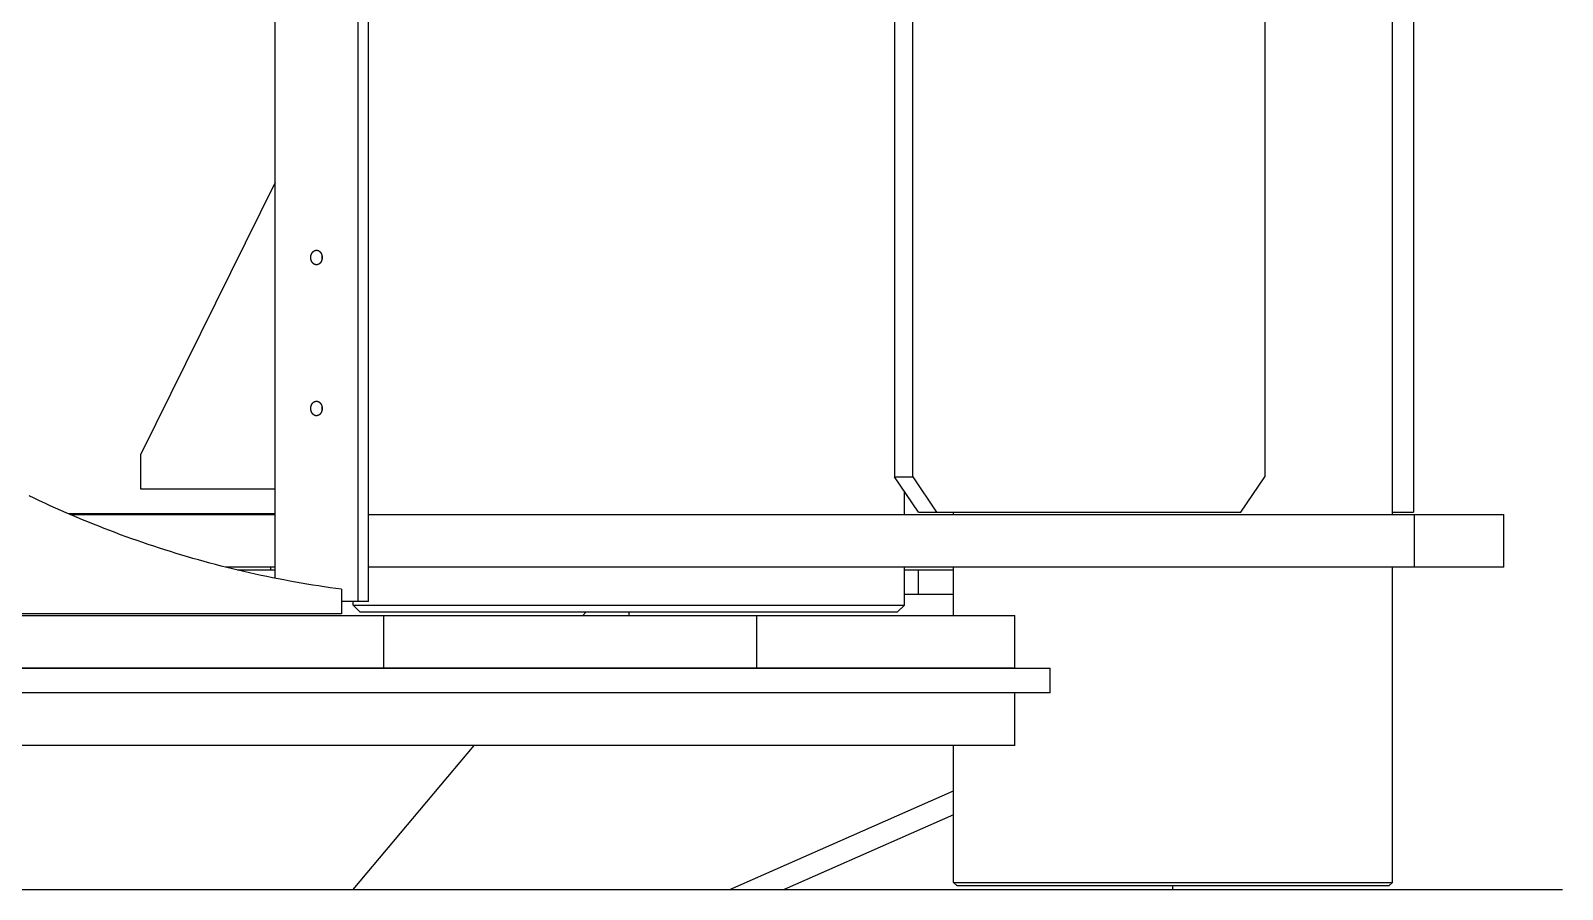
# Model space of a CAD drawing. Extents: x 1551 to 113148, y -1700 to 77018.
# Drawn here: x 14314.7 to 14750.9, y 22721.8 to 22966.4 of the extents above; entities that cross this region are included whole.
import ezdxf

# ---------------------------------------------------------------- set-up
doc = ezdxf.new("R2010")
doc.units = 0
doc.header["$LTSCALE"] = 500
doc.header["$MEASUREMENT"] = 0
doc.linetypes.add('CENTER', pattern=[3, 2.5, -0.25, 0, -0.25])
doc.layers.get('0').update_dxf_attribs({"linetype": 'CONTINUOUS'})

# ---------------------------------------------------------------- blocks, each defined once
blk = doc.blocks.new('platform_top')
at = {"linetype": 'Continuous'}
for p, q in [((-9882.18, 3170.68), (-10657.9, 3170.68)), ((-10608.5, 3169.68), (-10609.5, 3168.68)), ((-10609.5, 3168.68), (-10609.5, 3078.88)), ((-10484.5, 3168.68), (-10609.5, 3168.68)), ((-10608.5, 3169.68), (-10485.5, 3169.68)), ((-10546.9, 3169.68), (-10546.9, 3170.68)), ((-10485.5, 3169.68), (-10484.5, 3168.68)), ((-10484.5, 3149.46), (-10436.27, 3170.68)), ((-10420.78, 3170.68), (-10484.5, 3142.64)), ((-10484.5, 3168.68), (-10484.5, 3129.68)), ((-10347.86, 3129.68), (-10313.45, 3170.68)), ((-10502, 3129.68), (-10502, 3114.68)), ((-10502, 3129.68), (-9669.85, 3129.68)), ((-10512, 3114.68), (-10512, 3107.68)), ((-10512, 3114.68), (-8205.31, 3114.68)), ((-9839.74, 3107.68), (-10512, 3107.68)), ((-10502, 3107.68), (-10502, 3092.68)), ((-10502, 3107.68), (-9839.4, 3107.68)), ((-10484.5, 3107.68), (-10484.5, 3107.68)), ((-10428.45, 3107.68), (-10428.45, 3092.68)), ((-10392, 3107.68), (-10392, 3107.68)), ((-10366.32, 3107.68), (-10366.32, 3107.68)), ((-10322.28, 3107.68), (-10322.28, 3092.68)), ((-9821.98, 3092.68), (-10502, 3092.68)), ((-10484.5, 3092.68), (-10484.5, 3078.88)), ((-10468.5, 3091.68), (-10470.5, 3089.68)), ((-10470.5, 3089.68), (-10470.5, 3078.88)), ((-10313.5, 3089.68), (-10470.5, 3089.68)), ((-10468.5, 3091.68), (-10315.5, 3091.68)), ((-10392, 3091.68), (-10392, 3092.68)), ((-10379.75, 3091.68), (-10378.91, 3092.68)), ((-10317.92, 3088.68), (-10317.92, 2684.68)), ((-10317.92, 3088.68), (-10314.81, 3088.68)), ((-10315.5, 3091.68), (-10313.5, 3089.68)), ((-10314.81, 2684.68), (-10314.81, 3088.68)), ((-10314.81, 3088.68), (-10310.25, 3088.68)), ((-10313.5, 3089.68), (-10313.5, 3088.68)), ((-10310.25, 3085.18), (-10310.25, 3092.18)), ((-10310.25, 3092.18), (-9821.98, 3092.18)), ((-10484.5, 3086.68), (-10470.5, 3086.68)), ((-10474.5, 3086.68), (-10474.5, 3079.68)), ((-10291.33, 3082.06), (-10291.33, 2691.3)), ((-10641.22, 3078.88), (-10641.22, 3063.88)), ((-10641.22, 3078.88), (-10317.92, 3078.88)), ((-10615.77, 3078.88), (-10615.77, 3063.88)), ((-10470.5, 3079.68), (-10484.5, 3079.68)), ((-10280.47, 3079.68), (-10291.33, 3079.68)), ((-10291.33, 3078.88), (-10277.21, 3078.88)), ((-10290.04, 3079.68), (-10290.04, 3078.88)), ((-10317.92, 3063.88), (-10641.22, 3063.88)), ((-10615.5, 2710.18), (-10615.5, 3063.18)), ((-10609.5, 3063.18), (-10615.5, 3063.18)), ((-10609.5, 3063.88), (-10609.5, 2708.68)), ((-10566.37, 3063.18), (-10573.14, 3053.18)), ((-10474.51, 3063.18), (-10566.37, 3063.18)), ((-10484.5, 3063.88), (-10484.5, 3063.18)), ((-10472.88, 3053.18), (-10479.66, 3063.18)), ((-10474.51, 3063.18), (-10467.73, 3053.18)), ((-10470.5, 3063.88), (-10470.5, 3057.26)), ((-10232.93, 3063.88), (-10291.33, 3063.88)), ((-10291.33, 3063.68), (-10232.46, 3063.68)), ((-10290.04, 3063.68), (-10290.04, 3063.88)), ((-10283.04, 3063.88), (-10283.04, 3063.68)), ((-10291.33, 3056.68), (-10253.1, 3056.68)), ((-10253.1, 3056.68), (-10253.1, 3046.68)), ((-10573.14, 2720.18), (-10573.14, 3053.18)), ((-10472.88, 3053.18), (-10472.88, 2720.18)), ((-10467.73, 3053.18), (-10472.88, 3053.18)), ((-10467.73, 2720.18), (-10467.73, 3053.18)), ((-10291.33, 2969.35), (-10253.1, 3046.68))]:
    blk.add_line(p, q, dxfattribs=at)
for points in [[(-10310.25, 3085.18), (-10308.6, 3084.96), (-10306.95, 3084.73), (-10305.3, 3084.49), (-10303.66, 3084.24), (-10302.01, 3083.98), (-10300.37, 3083.71), (-10298.73, 3083.43), (-10297.09, 3083.14), (-10295.45, 3082.85), (-10293.82, 3082.54), (-10292.18, 3082.23), (-10290.55, 3081.9), (-10288.92, 3081.57), (-10287.29, 3081.22), (-10285.66, 3080.87), (-10284.04, 3080.51), (-10282.41, 3080.14), (-10280.79, 3079.76), (-10279.18, 3079.37), (-10277.56, 3078.97), (-10275.94, 3078.56), (-10274.33, 3078.14), (-10272.72, 3077.71), (-10271.11, 3077.28), (-10269.51, 3076.83), (-10267.9, 3076.38), (-10266.3, 3075.91), (-10264.71, 3075.44), (-10263.11, 3074.96), (-10261.52, 3074.46), (-10259.93, 3073.96), (-10258.34, 3073.45), (-10256.76, 3072.93), (-10255.18, 3072.41), (-10253.6, 3071.87), (-10252.02, 3071.32), (-10250.45, 3070.77), (-10248.88, 3070.2), (-10247.31, 3069.63), (-10245.75, 3069.05), (-10244.19, 3068.46), (-10242.63, 3067.86), (-10241.08, 3067.25), (-10239.53, 3066.63), (-10237.98, 3066), (-10236.44, 3065.37), (-10234.9, 3064.72), (-10233.37, 3064.07), (-10231.83, 3063.41), (-10230.3, 3062.73), (-10228.78, 3062.05), (-10227.26, 3061.37), (-10225.74, 3060.67), (-10224.23, 3059.96), (-10222.72, 3059.25), (-10221.21, 3058.52)], [(-10304.69, 3033.68), (-10304.69, 3033.72), (-10304.69, 3033.76), (-10304.69, 3033.8), (-10304.68, 3033.84), (-10304.68, 3033.88), (-10304.68, 3033.92), (-10304.67, 3033.96), (-10304.67, 3034), (-10304.66, 3034.04), (-10304.66, 3034.08), (-10304.65, 3034.12), (-10304.64, 3034.16), (-10304.64, 3034.2), (-10304.63, 3034.24)], [(-10304.63, 3033.11), (-10304.64, 3033.15), (-10304.64, 3033.19), (-10304.65, 3033.23), (-10304.66, 3033.27), (-10304.66, 3033.31), (-10304.67, 3033.35), (-10304.67, 3033.39), (-10304.68, 3033.43), (-10304.68, 3033.47), (-10304.68, 3033.51), (-10304.69, 3033.55), (-10304.69, 3033.6), (-10304.69, 3033.64), (-10304.69, 3033.68)], [(-10304.63, 3034.24), (-10304.62, 3034.28), (-10304.61, 3034.32), (-10304.6, 3034.36), (-10304.59, 3034.39), (-10304.58, 3034.43), (-10304.57, 3034.47), (-10304.55, 3034.51), (-10304.54, 3034.54), (-10304.53, 3034.58), (-10304.51, 3034.62), (-10304.5, 3034.65), (-10304.48, 3034.69), (-10304.47, 3034.72), (-10304.45, 3034.76), (-10304.43, 3034.79), (-10304.42, 3034.83), (-10304.4, 3034.86), (-10304.38, 3034.9), (-10304.36, 3034.93), (-10304.34, 3034.96), (-10304.32, 3034.99), (-10304.3, 3035.02), (-10304.28, 3035.05), (-10304.26, 3035.08), (-10304.23, 3035.11), (-10304.21, 3035.14), (-10304.19, 3035.17), (-10304.17, 3035.2), (-10304.14, 3035.23), (-10304.12, 3035.25), (-10304.09, 3035.28), (-10304.07, 3035.31), (-10304.04, 3035.33), (-10304.02, 3035.36), (-10303.99, 3035.38), (-10303.96, 3035.4), (-10303.94, 3035.42), (-10303.91, 3035.45), (-10303.88, 3035.47), (-10303.85, 3035.49), (-10303.82, 3035.51), (-10303.8, 3035.52), (-10303.77, 3035.54), (-10303.74, 3035.56), (-10303.71, 3035.58), (-10303.68, 3035.59), (-10303.65, 3035.61), (-10303.62, 3035.62), (-10303.59, 3035.63), (-10303.56, 3035.65), (-10303.53, 3035.66), (-10303.5, 3035.67), (-10303.47, 3035.68), (-10303.44, 3035.69), (-10303.41, 3035.7), (-10303.38, 3035.71), (-10303.34, 3035.71), (-10303.31, 3035.72), (-10303.28, 3035.73), (-10303.25, 3035.73), (-10303.22, 3035.74), (-10303.19, 3035.74), (-10303.15, 3035.74), (-10303.12, 3035.74), (-10303.09, 3035.74), (-10303.07, 3035.74)], [(-10304.57, 3033.68), (-10304.57, 3033.72), (-10304.57, 3033.76), (-10304.57, 3033.8), (-10304.57, 3033.84), (-10304.57, 3033.88), (-10304.58, 3033.92), (-10304.58, 3033.96), (-10304.59, 3034), (-10304.59, 3034.04), (-10304.6, 3034.08), (-10304.6, 3034.12), (-10304.61, 3034.16), (-10304.62, 3034.2), (-10304.63, 3034.24), (-10304.63, 3034.24)], [(-10304.63, 3033.11), (-10304.62, 3033.15), (-10304.61, 3033.19), (-10304.61, 3033.23), (-10304.6, 3033.27), (-10304.59, 3033.31), (-10304.59, 3033.35), (-10304.58, 3033.39), (-10304.58, 3033.43), (-10304.57, 3033.47), (-10304.57, 3033.51), (-10304.57, 3033.55), (-10304.57, 3033.6), (-10304.57, 3033.64), (-10304.57, 3033.68)], [(-10303.07, 3031.61), (-10303.08, 3031.61), (-10303.12, 3031.61), (-10303.15, 3031.61), (-10303.18, 3031.61), (-10303.21, 3031.62), (-10303.24, 3031.62), (-10303.28, 3031.63), (-10303.31, 3031.63), (-10303.34, 3031.64), (-10303.37, 3031.65), (-10303.4, 3031.65), (-10303.43, 3031.66), (-10303.46, 3031.67), (-10303.5, 3031.68), (-10303.53, 3031.69), (-10303.56, 3031.71), (-10303.59, 3031.72), (-10303.62, 3031.73), (-10303.65, 3031.75), (-10303.68, 3031.76), (-10303.71, 3031.78), (-10303.74, 3031.79), (-10303.77, 3031.81), (-10303.8, 3031.83), (-10303.82, 3031.85), (-10303.85, 3031.87), (-10303.88, 3031.89), (-10303.91, 3031.91), (-10303.93, 3031.93), (-10303.96, 3031.95), (-10303.99, 3031.97), (-10304.01, 3032), (-10304.04, 3032.02), (-10304.06, 3032.05), (-10304.09, 3032.07), (-10304.11, 3032.1), (-10304.14, 3032.12), (-10304.16, 3032.15), (-10304.19, 3032.18), (-10304.21, 3032.21), (-10304.23, 3032.24), (-10304.25, 3032.26), (-10304.27, 3032.29), (-10304.3, 3032.33), (-10304.32, 3032.36), (-10304.34, 3032.39), (-10304.36, 3032.42), (-10304.37, 3032.45), (-10304.39, 3032.49), (-10304.41, 3032.52), (-10304.43, 3032.55), (-10304.45, 3032.59), (-10304.46, 3032.62), (-10304.48, 3032.66), (-10304.49, 3032.69), (-10304.51, 3032.73), (-10304.52, 3032.77), (-10304.54, 3032.8), (-10304.55, 3032.84), (-10304.56, 3032.88), (-10304.58, 3032.92), (-10304.59, 3032.95), (-10304.6, 3032.99), (-10304.61, 3033.03), (-10304.62, 3033.07), (-10304.63, 3033.11)], [(-10303.07, 3035.74), (-10303.06, 3035.74), (-10303.03, 3035.74), (-10302.99, 3035.74), (-10302.96, 3035.74), (-10302.93, 3035.74), (-10302.9, 3035.73), (-10302.87, 3035.73), (-10302.84, 3035.72), (-10302.8, 3035.72), (-10302.77, 3035.71), (-10302.74, 3035.7), (-10302.71, 3035.69), (-10302.68, 3035.68), (-10302.65, 3035.67), (-10302.62, 3035.66), (-10302.59, 3035.65), (-10302.56, 3035.64), (-10302.53, 3035.62), (-10302.5, 3035.61), (-10302.46, 3035.59), (-10302.44, 3035.58), (-10302.41, 3035.56), (-10302.38, 3035.54), (-10302.35, 3035.53), (-10302.32, 3035.51), (-10302.29, 3035.49), (-10302.26, 3035.47), (-10302.24, 3035.45), (-10302.21, 3035.43), (-10302.18, 3035.4), (-10302.16, 3035.38), (-10302.13, 3035.36), (-10302.1, 3035.33), (-10302.08, 3035.31), (-10302.05, 3035.28), (-10302.03, 3035.26), (-10302, 3035.23), (-10301.98, 3035.2), (-10301.96, 3035.18), (-10301.93, 3035.15), (-10301.91, 3035.12), (-10301.89, 3035.09), (-10301.87, 3035.06), (-10301.85, 3035.03), (-10301.83, 3035), (-10301.81, 3034.97), (-10301.79, 3034.93), (-10301.77, 3034.9), (-10301.75, 3034.87), (-10301.73, 3034.83), (-10301.71, 3034.8), (-10301.7, 3034.77), (-10301.68, 3034.73), (-10301.66, 3034.7), (-10301.65, 3034.66), (-10301.63, 3034.62), (-10301.62, 3034.59), (-10301.61, 3034.55), (-10301.59, 3034.51), (-10301.58, 3034.48), (-10301.57, 3034.44), (-10301.56, 3034.4), (-10301.55, 3034.36), (-10301.53, 3034.32), (-10301.53, 3034.28), (-10301.52, 3034.24), (-10301.51, 3034.21), (-10301.5, 3034.17), (-10301.49, 3034.13), (-10301.49, 3034.09), (-10301.48, 3034.04), (-10301.47, 3034), (-10301.47, 3033.96), (-10301.47, 3033.92), (-10301.46, 3033.88), (-10301.46, 3033.84), (-10301.46, 3033.8), (-10301.46, 3033.76), (-10301.45, 3033.72), (-10301.45, 3033.68)], [(-10301.45, 3033.68), (-10301.45, 3033.64), (-10301.46, 3033.6), (-10301.46, 3033.55), (-10301.46, 3033.51), (-10301.46, 3033.47), (-10301.47, 3033.43), (-10301.47, 3033.39), (-10301.47, 3033.35), (-10301.48, 3033.31), (-10301.49, 3033.27), (-10301.49, 3033.23), (-10301.5, 3033.19), (-10301.51, 3033.15), (-10301.51, 3033.12), (-10301.52, 3033.08), (-10301.53, 3033.04), (-10301.54, 3033), (-10301.55, 3032.96), (-10301.57, 3032.92), (-10301.58, 3032.88), (-10301.59, 3032.85), (-10301.6, 3032.81), (-10301.62, 3032.77), (-10301.63, 3032.74), (-10301.65, 3032.7), (-10301.66, 3032.67), (-10301.68, 3032.63), (-10301.69, 3032.59), (-10301.71, 3032.56), (-10301.73, 3032.53), (-10301.75, 3032.49), (-10301.76, 3032.46), (-10301.78, 3032.43), (-10301.8, 3032.39), (-10301.82, 3032.36), (-10301.84, 3032.33), (-10301.87, 3032.3), (-10301.89, 3032.27), (-10301.91, 3032.24), (-10301.93, 3032.21), (-10301.95, 3032.18), (-10301.98, 3032.15), (-10302, 3032.13), (-10302.03, 3032.1), (-10302.05, 3032.07), (-10302.08, 3032.05), (-10302.1, 3032.02), (-10302.13, 3032), (-10302.15, 3031.97), (-10302.18, 3031.95), (-10302.21, 3031.93), (-10302.23, 3031.91), (-10302.26, 3031.89), (-10302.29, 3031.87), (-10302.32, 3031.85), (-10302.35, 3031.83), (-10302.38, 3031.81), (-10302.4, 3031.79), (-10302.43, 3031.78), (-10302.46, 3031.76), (-10302.49, 3031.75), (-10302.52, 3031.73), (-10302.55, 3031.72), (-10302.58, 3031.71), (-10302.61, 3031.7), (-10302.64, 3031.68), (-10302.67, 3031.67), (-10302.7, 3031.66), (-10302.74, 3031.66), (-10302.77, 3031.65), (-10302.8, 3031.64), (-10302.83, 3031.63), (-10302.86, 3031.63), (-10302.89, 3031.62), (-10302.92, 3031.62), (-10302.96, 3031.62), (-10302.99, 3031.61), (-10303.02, 3031.61), (-10303.05, 3031.61), (-10303.07, 3031.61)], [(-10304.63, 2991.24), (-10304.62, 2991.28), (-10304.61, 2991.32), (-10304.6, 2991.36), (-10304.59, 2991.39), (-10304.58, 2991.43), (-10304.57, 2991.47), (-10304.55, 2991.51), (-10304.54, 2991.54), (-10304.53, 2991.58), (-10304.51, 2991.62), (-10304.5, 2991.65), (-10304.48, 2991.69), (-10304.47, 2991.72), (-10304.45, 2991.76), (-10304.43, 2991.79), (-10304.42, 2991.83), (-10304.4, 2991.86), (-10304.38, 2991.9), (-10304.36, 2991.93), (-10304.34, 2991.96), (-10304.32, 2991.99), (-10304.3, 2992.02), (-10304.28, 2992.05), (-10304.26, 2992.08), (-10304.23, 2992.11), (-10304.21, 2992.14), (-10304.19, 2992.17), (-10304.17, 2992.2), (-10304.14, 2992.23), (-10304.12, 2992.25), (-10304.09, 2992.28), (-10304.07, 2992.31), (-10304.04, 2992.33), (-10304.02, 2992.36), (-10303.99, 2992.38), (-10303.96, 2992.4), (-10303.94, 2992.42), (-10303.91, 2992.45), (-10303.88, 2992.47), (-10303.85, 2992.49), (-10303.82, 2992.51), (-10303.8, 2992.52), (-10303.77, 2992.54), (-10303.74, 2992.56), (-10303.71, 2992.58), (-10303.68, 2992.59), (-10303.65, 2992.61), (-10303.62, 2992.62), (-10303.59, 2992.63), (-10303.56, 2992.65), (-10303.53, 2992.66), (-10303.5, 2992.67), (-10303.47, 2992.68), (-10303.44, 2992.69), (-10303.41, 2992.7), (-10303.38, 2992.71), (-10303.34, 2992.71), (-10303.31, 2992.72), (-10303.28, 2992.73), (-10303.25, 2992.73), (-10303.22, 2992.74), (-10303.19, 2992.74), (-10303.15, 2992.74), (-10303.12, 2992.74), (-10303.09, 2992.74), (-10303.07, 2992.74)], [(-10303.07, 2992.74), (-10303.06, 2992.74), (-10303.03, 2992.74), (-10302.99, 2992.74), (-10302.96, 2992.74), (-10302.93, 2992.74), (-10302.9, 2992.73), (-10302.87, 2992.73), (-10302.84, 2992.72), (-10302.8, 2992.72), (-10302.77, 2992.71), (-10302.74, 2992.7), (-10302.71, 2992.69), (-10302.68, 2992.68), (-10302.65, 2992.67), (-10302.62, 2992.66), (-10302.59, 2992.65), (-10302.56, 2992.64), (-10302.53, 2992.62), (-10302.5, 2992.61), (-10302.46, 2992.59), (-10302.44, 2992.58), (-10302.41, 2992.56), (-10302.38, 2992.54), (-10302.35, 2992.53), (-10302.32, 2992.51), (-10302.29, 2992.49), (-10302.26, 2992.47), (-10302.24, 2992.45), (-10302.21, 2992.43), (-10302.18, 2992.4), (-10302.16, 2992.38), (-10302.13, 2992.36), (-10302.1, 2992.33), (-10302.08, 2992.31), (-10302.05, 2992.28), (-10302.03, 2992.26), (-10302, 2992.23), (-10301.98, 2992.2), (-10301.96, 2992.18), (-10301.93, 2992.15), (-10301.91, 2992.12), (-10301.89, 2992.09), (-10301.87, 2992.06), (-10301.85, 2992.03), (-10301.83, 2992), (-10301.81, 2991.97), (-10301.79, 2991.93), (-10301.77, 2991.9), (-10301.75, 2991.87), (-10301.73, 2991.83), (-10301.71, 2991.8), (-10301.7, 2991.77), (-10301.68, 2991.73), (-10301.66, 2991.7), (-10301.65, 2991.66), (-10301.63, 2991.62), (-10301.62, 2991.59), (-10301.61, 2991.55), (-10301.59, 2991.51), (-10301.58, 2991.48), (-10301.57, 2991.44), (-10301.56, 2991.4), (-10301.55, 2991.36), (-10301.53, 2991.32), (-10301.53, 2991.28), (-10301.52, 2991.24), (-10301.51, 2991.21), (-10301.5, 2991.17), (-10301.49, 2991.13), (-10301.49, 2991.09), (-10301.48, 2991.04), (-10301.47, 2991), (-10301.47, 2990.96), (-10301.47, 2990.92), (-10301.46, 2990.88), (-10301.46, 2990.84), (-10301.46, 2990.8), (-10301.46, 2990.76), (-10301.45, 2990.72), (-10301.45, 2990.68)], [(-10304.69, 2990.68), (-10304.69, 2990.72), (-10304.69, 2990.76), (-10304.69, 2990.8), (-10304.68, 2990.84), (-10304.68, 2990.88), (-10304.68, 2990.92), (-10304.67, 2990.96), (-10304.67, 2991), (-10304.66, 2991.04), (-10304.66, 2991.08), (-10304.65, 2991.12), (-10304.64, 2991.16), (-10304.64, 2991.2), (-10304.63, 2991.24)], [(-10304.63, 2990.11), (-10304.64, 2990.15), (-10304.64, 2990.19), (-10304.65, 2990.23), (-10304.66, 2990.27), (-10304.66, 2990.31), (-10304.67, 2990.35), (-10304.67, 2990.39), (-10304.68, 2990.43), (-10304.68, 2990.47), (-10304.68, 2990.51), (-10304.69, 2990.55), (-10304.69, 2990.6), (-10304.69, 2990.64), (-10304.69, 2990.68)], [(-10304.57, 2990.68), (-10304.57, 2990.72), (-10304.57, 2990.76), (-10304.57, 2990.8), (-10304.57, 2990.84), (-10304.57, 2990.88), (-10304.58, 2990.92), (-10304.58, 2990.96), (-10304.59, 2991), (-10304.59, 2991.04), (-10304.6, 2991.08), (-10304.6, 2991.12), (-10304.61, 2991.16), (-10304.62, 2991.2), (-10304.63, 2991.24), (-10304.63, 2991.24)], [(-10304.63, 2990.11), (-10304.62, 2990.15), (-10304.61, 2990.19), (-10304.61, 2990.23), (-10304.6, 2990.27), (-10304.59, 2990.31), (-10304.59, 2990.35), (-10304.58, 2990.39), (-10304.58, 2990.43), (-10304.57, 2990.47), (-10304.57, 2990.51), (-10304.57, 2990.55), (-10304.57, 2990.6), (-10304.57, 2990.64), (-10304.57, 2990.68)], [(-10303.07, 2988.61), (-10303.08, 2988.61), (-10303.12, 2988.61), (-10303.15, 2988.61), (-10303.18, 2988.61), (-10303.21, 2988.62), (-10303.24, 2988.62), (-10303.28, 2988.63), (-10303.31, 2988.63), (-10303.34, 2988.64), (-10303.37, 2988.65), (-10303.4, 2988.65), (-10303.43, 2988.66), (-10303.46, 2988.67), (-10303.5, 2988.68), (-10303.53, 2988.69), (-10303.56, 2988.71), (-10303.59, 2988.72), (-10303.62, 2988.73), (-10303.65, 2988.75), (-10303.68, 2988.76), (-10303.71, 2988.78), (-10303.74, 2988.79), (-10303.77, 2988.81), (-10303.8, 2988.83), (-10303.82, 2988.85), (-10303.85, 2988.87), (-10303.88, 2988.89), (-10303.91, 2988.91), (-10303.93, 2988.93), (-10303.96, 2988.95), (-10303.99, 2988.97), (-10304.01, 2989), (-10304.04, 2989.02), (-10304.06, 2989.05), (-10304.09, 2989.07), (-10304.11, 2989.1), (-10304.14, 2989.12), (-10304.16, 2989.15), (-10304.19, 2989.18), (-10304.21, 2989.21), (-10304.23, 2989.24), (-10304.25, 2989.26), (-10304.27, 2989.29), (-10304.3, 2989.33), (-10304.32, 2989.36), (-10304.34, 2989.39), (-10304.36, 2989.42), (-10304.37, 2989.45), (-10304.39, 2989.49), (-10304.41, 2989.52), (-10304.43, 2989.55), (-10304.45, 2989.59), (-10304.46, 2989.62), (-10304.48, 2989.66), (-10304.49, 2989.69), (-10304.51, 2989.73), (-10304.52, 2989.77), (-10304.54, 2989.8), (-10304.55, 2989.84), (-10304.56, 2989.88), (-10304.58, 2989.92), (-10304.59, 2989.95), (-10304.6, 2989.99), (-10304.61, 2990.03), (-10304.62, 2990.07), (-10304.63, 2990.11)], [(-10301.45, 2990.68), (-10301.45, 2990.64), (-10301.46, 2990.6), (-10301.46, 2990.55), (-10301.46, 2990.51), (-10301.46, 2990.47), (-10301.47, 2990.43), (-10301.47, 2990.39), (-10301.47, 2990.35), (-10301.48, 2990.31), (-10301.49, 2990.27), (-10301.49, 2990.23), (-10301.5, 2990.19), (-10301.51, 2990.15), (-10301.51, 2990.12), (-10301.52, 2990.08), (-10301.53, 2990.04), (-10301.54, 2990), (-10301.55, 2989.96), (-10301.57, 2989.92), (-10301.58, 2989.88), (-10301.59, 2989.85), (-10301.6, 2989.81), (-10301.62, 2989.77), (-10301.63, 2989.74), (-10301.65, 2989.7), (-10301.66, 2989.67), (-10301.68, 2989.63), (-10301.69, 2989.59), (-10301.71, 2989.56), (-10301.73, 2989.53), (-10301.75, 2989.49), (-10301.76, 2989.46), (-10301.78, 2989.43), (-10301.8, 2989.39), (-10301.82, 2989.36), (-10301.84, 2989.33), (-10301.87, 2989.3), (-10301.89, 2989.27), (-10301.91, 2989.24), (-10301.93, 2989.21), (-10301.95, 2989.18), (-10301.98, 2989.15), (-10302, 2989.13), (-10302.03, 2989.1), (-10302.05, 2989.07), (-10302.08, 2989.05), (-10302.1, 2989.02), (-10302.13, 2989), (-10302.15, 2988.97), (-10302.18, 2988.95), (-10302.21, 2988.93), (-10302.23, 2988.91), (-10302.26, 2988.89), (-10302.29, 2988.87), (-10302.32, 2988.85), (-10302.35, 2988.83), (-10302.38, 2988.81), (-10302.4, 2988.79), (-10302.43, 2988.78), (-10302.46, 2988.76), (-10302.49, 2988.75), (-10302.52, 2988.73), (-10302.55, 2988.72), (-10302.58, 2988.71), (-10302.61, 2988.7), (-10302.64, 2988.68), (-10302.67, 2988.67), (-10302.7, 2988.66), (-10302.74, 2988.66), (-10302.77, 2988.65), (-10302.8, 2988.64), (-10302.83, 2988.63), (-10302.86, 2988.63), (-10302.89, 2988.62), (-10302.92, 2988.62), (-10302.96, 2988.62), (-10302.99, 2988.61), (-10303.02, 2988.61), (-10303.05, 2988.61), (-10303.07, 2988.61)]]:
    blk.add_lwpolyline(points, dxfattribs=at)

msp = doc.modelspace()

# ---------------------------------------------------------------- block references
at = {"linetype": 'CENTER', "rotation": 180}
msp.add_blockref('platform_top', (4092.981, 25892.444), dxfattribs=at)

doc.saveas('drawing.dxf')
